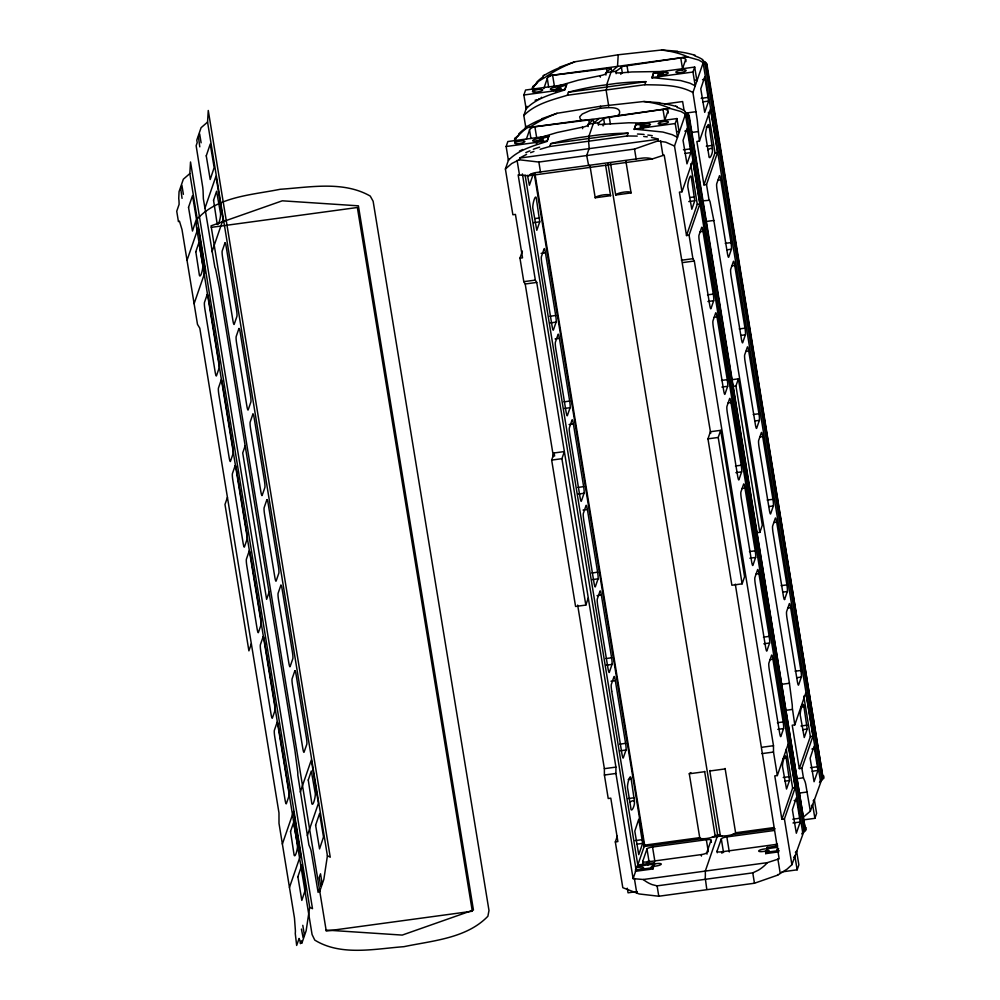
<?xml version="1.0" encoding="UTF-8"?>
<svg xmlns="http://www.w3.org/2000/svg" width="1000" height="1000" viewBox="0 0 1000 1000"><rect width="100%" height="100%" fill="white"/><g stroke="black" fill="none" stroke-linecap="round" stroke-linejoin="round"><path stroke-width="1.5" d="M794.788 724.875L805.837 692.775L812.925 736.188L801.875 768.288L799.312 768.637L792.225 725.212L794.788 724.875L792.325 707.913A12.888 1.5 82.3 0 0 792.225 704.812L789.438 683.263L713.825 220.438L710.05 201.75A12.888 1.5 82.3 0 0 709.4 200.263L701.838 200.95M189.825 173.588L190.525 161.975L312.5 908.675L309.688 907.275L189.825 173.588L183.337 179.213L179.05 191.675L178.738 198.588A8.363 0.975 82.3 0 1 179 200.888L179.112 204.338L176.737 211.25L178.438 221.637L178.888 221.05A26.55 3.088 82.3 0 1 179.525 221.4L182.013 229.625L197.488 324.363L199.8 328.2L278.975 812.875L279 823.375L294.475 918.1L295.413 930.85A26.55 3.088 82.3 0 1 295.262 933.45L296.663 945.438L299.1 938.438L299.775 940.188A8.363 0.975 82.3 0 1 300.188 942.075L300.462 943.637L301.425 940.837L301.825 943.3L306.125 930.85L309.688 907.275M207.562 122.088L208.263 110.475L330.238 857.175L327.413 855.775L207.562 122.088L201.075 127.713L196.788 140.175L197.188 142.637L196.137 145.688L202.738 187.25A14.212 1.65 82.3 0 1 203.088 191.025L203.363 198.8L214.887 267.45A12.888 1.5 82.3 0 1 215.538 268.925L219.325 287.625L294.925 750.45L297.725 772A12.888 1.5 82.3 0 1 297.812 775.088L308.913 844.975L310.538 848.812A14.212 1.65 82.3 0 1 311.25 851.575L318.113 892.387L319.163 889.338L319.562 891.8L323.85 879.338L327.413 855.775M801.737 833.938L805.2 828.8L688.775 116.088L681.05 111.55L669.762 108.375L612.9 116.35A31.075 2.338 -8.2 0 1 599.163 118.438A31.075 2.338 -8.2 0 1 585.95 120.013L581.9 120.312A10.888 5.487 -11.7 0 1 580.462 119.462L579.625 116.838L582.312 114L590.112 110.538L600.363 108.287L600.487 106.275L643.85 101.5L659.675 102.713M677.412 51.212L661.587 50L618.212 54.775L617.525 66.388L611.062 71.988L606.75 84.525L607.137 86.938L606.087 89.987L608.725 106.1M708.637 101.025L704.737 76.9L700.775 88.85L704.712 112.35L708.637 101.025L702.85 101.9M712.525 149.162L709.225 126.812C708.662 118.987 704.362 133.463 705.8 136.738L708.838 155.312C709 164.55 717.513 142.613 708.012 149.863M634.487 801.525L631.188 779.163C630.575 771.237 626.35 785.8 627.762 789.087L630.8 807.675C630.962 816.9 639.475 794.975 629.975 802.225M817.975 770.4L814.075 746.275L810.113 758.225L814.062 781.725L817.975 770.4L812.188 771.275M539.75 221.825L536.475 199.375C535.875 191.45 531.663 205.925 533.05 209.3L536.8 230.3L539.75 221.825L533.775 222.638M690.875 152.613L687.038 128.4L683.037 140.35L686.975 163.85L690.875 152.613L685.113 153.4M694.762 200.763L691.488 178.312C690.975 170.487 686.65 184.925 688.062 188.238L691.812 209.237L694.762 200.763L688.787 201.575M642.65 843.4L638.763 819.188L634.8 831.137L638.75 854.638L642.65 843.4L636.875 844.188M789.475 780.55L786.2 758.1C785.675 750.375 781.363 764.688 782.775 768.025L786.525 789.038L789.475 780.55L784.987 781.162M807.212 729.05L803.925 706.6C803.4 698.825 799.075 713.175 800.512 716.525L804.25 737.537L807.212 729.05L802.725 729.663M800.225 821.988L796.312 797.8L792.375 809.725L796.325 833.225L800.225 821.988L793.012 822.975M187.025 260.287L198.238 227.725L205.325 271.137L194.112 303.7M204.913 208.312L215.963 176.213L223.062 219.638L212.013 251.725M227.438 497.35L224.988 504.462L248.9 650.85L251.35 643.725M245.162 445.85L242.712 452.962L266.625 599.35L269.075 592.225M506.138 146.512L507.837 141.537L548.837 135.975L547.2 141.387C533.587 145.762 518.65 149.738 508.387 160.312L506.138 146.512L547.125 140.938L548.837 135.975M523.862 95L525.575 90.037L566.575 84.475L564.938 89.887C551.325 94.262 536.375 98.238 526.125 108.812L523.862 95L564.862 89.438L566.575 84.475M515.375 137.625C510.712 144.9 526.05 125.45 529.812 127.4L581.9 120.312M532.6 87.325L532.275 88.25L538.65 81.237L547.537 75.888L687.5 56.875L698.775 60.05L706.5 64.575L822.925 777.3L819.475 782.438M553.413 456.65L525.2 283.988L523.8 281.663L519.963 258.175L522.525 257.825L515.438 214.412L512.875 214.762L505.4 169L508.862 158.938M514.812 141.675L516.3 137.35L515.475 138.225M525.788 127.475L523.825 115.487L526.975 106.325M532.575 90.087L534.025 85.85A7.85 2.2 -54.8 0 1 534.538 85M282.375 844.038L293.587 811.462L300.688 854.875L289.462 887.45M300.275 792.062L311.325 759.963L318.412 803.375L307.362 835.475M519.237 159.775L519.837 158.05L658.312 139.238L657.712 140.963L634.525 149.062L538.862 162.05L519.237 159.775L511.75 163.512L505.4 169M526.337 139.288L529.55 129.975L530.95 138.562M543.812 88.562L547.275 78.475L548.675 87.062M533.3 174.025L529.4 185.25L527.487 175.362M549.725 146.488L550.688 143.7A322.688 312.262 19 0 1 579.087 137.613L599.012 134.875A322.688 312.262 19 0 1 628.125 133.15L627.163 135.975L549.725 146.488L540.1 149.3M567.375 95.25L568.425 92.2A322.675 312.25 19 0 1 596.825 86.112L616.737 83.375A322.675 312.25 19 0 1 645.863 81.65L644.812 84.725L567.375 95.25C552.175 99.862 535.363 103.85 523.825 115.487M519.963 258.175L522.413 251.075M588.162 126.587L588.263 124.138L593.362 119.7M605.9 75.088L605.988 72.638L611.087 68.138L547.537 75.888M598.413 125.2L598.513 122.737L604.75 117.95L669.762 108.375M616.15 73.7L616.237 71.237L622.487 66.45L687.5 56.875M556.112 322.137L553.387 330.037A5.525 0.637 82.3 0 1 552.062 326.037L541.812 263.312A5.525 0.637 82.3 0 1 541.4 256.675L544.125 248.762A5.525 0.637 82.3 0 1 545.45 252.763L555.7 315.487A5.525 0.637 82.3 0 1 556.112 322.125L550.35 322.912M676.95 118.562L675.238 123.537L677.5 137.338L672.237 134.688L662.887 132.05L634.25 129.1L635.95 124.138L676.95 118.562L679.2 132.375L677.638 131.425M694.688 67.062L692.975 72.025L695.225 85.838L689.975 83.188L680.612 80.55L651.975 77.6L653.688 72.638L694.688 67.062L696.938 80.875L695.362 79.925M634.325 129.55L635.95 124.138M652.05 78.05L653.688 72.638M664.7 120.487L667.9 111.188A5.238 1.475 6.6 0 0 665.575 109.5M682.163 69.763L685.638 59.688A5.238 1.475 6.6 0 0 683.312 58M551.663 460.087L554.113 452.962L564.362 451.575L561.912 458.688L585.825 605.075L575.575 606.462L551.663 460.087L561.912 458.688M570.087 407.7L567.362 415.613A5.525 0.637 82.3 0 1 566.038 411.613L555.788 348.888A5.525 0.637 82.3 0 1 555.375 342.25L558.1 334.338A5.525 0.637 82.3 0 1 559.425 338.338L569.675 401.062A5.525 0.637 82.3 0 1 570.087 407.7L564.325 408.488M681.975 191.788L692.738 160.538L699.837 203.95L689.075 235.2L686.513 235.55L679.425 192.138L681.975 191.788L674.5 146.025L685.4 114.375L686.975 114.987L804.062 831.087M699.425 141.125L710.475 109.038L717.562 152.45L706.513 184.537L703.95 184.887L696.862 141.475L699.425 141.125L697.6 123.85A14.212 1.65 82.3 0 0 697.25 120.062L692.938 92.513L703.138 62.875L704.55 63.412M688.775 116.088L689.087 115.15L805.2 828.8M706.5 64.575L706.825 63.65L822.925 777.3M584.062 493.275L581.337 501.188A5.525 0.637 82.3 0 1 580.025 497.188L569.775 434.45A5.525 0.637 82.3 0 1 569.362 427.825L572.075 419.9A5.525 0.637 82.3 0 1 573.4 423.913L583.65 486.637A5.525 0.637 82.3 0 1 584.062 493.275L578.3 494.062M686.513 235.55L697.275 204.3L690.675 163.875M703.95 184.887L715 152.8L708.4 112.375M585.825 605.075L588.275 597.95M598.05 578.85L595.325 586.763A5.525 0.637 82.3 0 1 594 582.762L583.75 520.025A5.525 0.637 82.3 0 1 583.337 513.4L586.062 505.475A5.525 0.637 82.3 0 1 587.388 509.487L597.625 572.212A5.525 0.637 82.3 0 1 598.038 578.837L592.275 579.637M713.688 300.725L710.962 308.637A5.525 0.637 82.3 0 1 709.638 304.625L699.388 241.9A5.525 0.637 82.3 0 1 698.975 235.263L701.7 227.35A5.525 0.637 82.3 0 1 703.025 231.35L713.275 294.088A5.525 0.637 82.3 0 1 713.688 300.712L707.925 301.512M731.425 249.225L728.7 257.137A5.525 0.637 82.3 0 1 727.375 253.125L717.125 190.4A5.525 0.637 82.3 0 1 716.712 183.762L719.438 175.85A5.525 0.637 82.3 0 1 720.763 179.85L731 242.587A5.525 0.637 82.3 0 1 731.413 249.213L727.1 249.812M612.025 664.425L609.3 672.337A5.525 0.637 82.3 0 1 607.975 668.325L597.725 605.6A5.525 0.637 82.3 0 1 597.312 598.962L600.037 591.05A5.525 0.637 82.3 0 1 601.362 595.05L611.613 657.788A5.525 0.637 82.3 0 1 612.025 664.412L606.263 665.2M707.962 438.85L710.413 431.725L720.662 430.337L744.575 576.725L742.125 583.837L731.875 585.237L707.962 438.85L718.213 437.45L720.662 430.337M727.663 386.3L724.938 394.212A5.525 0.637 82.3 0 1 723.612 390.2L713.375 327.475A5.525 0.637 82.3 0 1 712.962 320.838L715.675 312.925A5.525 0.637 82.3 0 1 717 316.925L727.25 379.663A5.525 0.637 82.3 0 1 727.663 386.287L721.9 387.075M745.4 334.8L742.675 342.7A5.525 0.637 82.3 0 1 741.35 338.7L731.1 275.975A5.525 0.637 82.3 0 1 730.688 269.337L733.413 261.425A5.525 0.637 82.3 0 1 734.737 265.425L744.987 328.15A5.525 0.637 82.3 0 1 745.4 334.787L741.075 335.387M756.925 532.737L759.85 532.337L735.938 385.95L738.4 378.837L731.075 379.825M611.712 691.175A5.525 0.637 82.3 0 1 611.287 684.538L614.012 676.625A5.525 0.637 82.3 0 1 615.337 680.625L625.588 743.35A5.525 0.637 82.3 0 1 626 749.987L623.275 757.913A5.525 0.637 82.3 0 1 621.95 753.9L611.712 691.175M741.637 471.875L738.925 479.775A5.525 0.637 82.3 0 1 737.6 475.775L727.35 413.05A5.525 0.637 82.3 0 1 726.938 406.413L729.663 398.5A5.525 0.637 82.3 0 1 730.975 402.5L741.225 465.225A5.525 0.637 82.3 0 1 741.637 471.863L735.875 472.65M759.375 420.363L756.65 428.275A5.525 0.637 82.3 0 1 755.325 424.275L745.088 361.55A5.525 0.637 82.3 0 1 744.663 354.913L747.387 347A5.525 0.637 82.3 0 1 748.713 351L758.962 413.725A5.525 0.637 82.3 0 1 759.375 420.363L755.05 420.95M803.975 831.237L791.9 864.712L787.087 869.125L777.65 875.15L754.463 883.238L658.787 896.237L639.163 893.962L622.8 887.688L615.325 841.925L617.275 836.237M735.312 584.163L779.15 858.8L767.3 862.663L643.337 879.5L633.1 878.637L636.1 869.95L522.4 173.925M635.388 871.325L652.95 868.938L653.438 867.537A5.213 1.163 -9.3 0 1 654.175 865.387L654.463 862.725L637.8 864.987L644.638 845.138L534.975 173.75M643.025 863.275L642.712 861.363L646.988 848.95A5.213 1.163 -9.3 0 1 652.537 847.013L706.35 839.712A5.213 1.163 -9.3 0 1 711.05 840.25L711.388 842.35M759.85 532.337L762.312 525.212L738.4 378.837M755.625 557.438L752.9 565.35A5.525 0.637 82.3 0 1 751.575 561.35L741.325 498.612A5.525 0.637 82.3 0 1 740.913 491.987L743.637 484.062A5.525 0.637 82.3 0 1 744.963 488.075L755.212 550.8A5.525 0.637 82.3 0 1 755.625 557.438L749.862 558.225M773.35 505.938L770.625 513.85A5.525 0.637 82.3 0 1 769.312 509.85L759.062 447.113A5.525 0.637 82.3 0 1 758.65 440.487L761.375 432.562A5.525 0.637 82.3 0 1 762.688 436.575L772.938 499.3A5.525 0.637 82.3 0 1 773.35 505.938L769.025 506.525M652.95 868.938L653.238 866.287A5.213 1.163 -9.3 0 0 661.287 864.163A5.213 1.163 -9.3 0 0 653.975 864.137L654.175 865.387M653.975 864.137L654.463 862.725M769.6 643.012L766.875 650.925A5.525 0.637 82.3 0 1 765.55 646.925L755.3 584.188A5.525 0.637 82.3 0 1 754.887 577.562L757.613 569.637A5.525 0.637 82.3 0 1 758.938 573.65L769.188 636.375A5.525 0.637 82.3 0 1 769.6 643.012L763.838 643.8M784.613 599.425L787.337 591.512A5.525 0.637 82.3 0 0 786.912 584.875L776.675 522.137A5.525 0.637 82.3 0 0 775.35 518.15L772.625 526.05A5.525 0.637 82.3 0 0 773.037 532.688L783.288 595.425A5.525 0.637 82.3 0 0 784.613 599.412M707.013 854.15L706.775 852.663L711.05 840.25M717.262 852.763L717.025 851.275L721.3 838.863A5.213 1.163 -9.3 0 1 726.85 836.925L773.925 830.525M706.775 889.3L705.225 877.763A26.5 3.088 82.3 0 0 705.362 875.163L705.312 871.087L717.663 835.212L608 163.825M783.575 728.587L780.85 736.5A5.525 0.637 82.3 0 1 779.538 732.487L769.287 669.762A5.525 0.637 82.3 0 1 768.875 663.125L771.587 655.212A5.525 0.637 82.3 0 1 772.913 659.212L783.162 721.95A5.525 0.637 82.3 0 1 783.575 728.575L777.812 729.375M801.312 677.087L798.587 685A5.525 0.637 82.3 0 1 797.262 680.987L787.013 618.263A5.525 0.637 82.3 0 1 786.6 611.625L789.325 603.713A5.525 0.637 82.3 0 1 790.65 607.712L800.9 670.45A5.525 0.637 82.3 0 1 801.312 677.075L796.988 677.675M784.425 818.95L781.862 819.3L774.775 775.888L777.337 775.537L788.1 744.275L795.188 787.7L784.425 818.95L791.9 864.712M778.875 851.838L765.7 853.625L765.975 850.962A5.213 1.163 -9.3 0 1 758.662 850.938A5.213 1.163 -9.3 0 1 766.712 848.812L767.2 847.412L777.8 845.975M765.7 853.625L766.175 852.212A5.213 1.163 -9.3 0 0 766.912 850.062L767.2 847.412M781.862 819.3L792.625 788.037L786.275 749.125M799.312 768.637L810.362 736.538L803.763 696.125M777.65 875.15L777.875 874.5M803.737 816.838L810.337 811.188L821.6 779.925M781.963 871.888L797.15 869.825L798.863 864.862L796.6 851.062L795.4 852.387M804.25 819.775L814.887 818.325L816.6 813.363L814.338 799.562L813.138 800.888M532.625 87.25L533.112 86.125M821.8 779.587L704.9 63.575M588.638 165.475L586.688 155.55L589.075 148.637L588.962 145.188A8.363 0.975 82.3 0 0 588.688 142.9L589.012 136.025L593.325 123.488L599.138 118.45M533.237 86.688L534.025 85.85M767.3 862.663L766.287 863.812A33.35 25.562 -83.4 0 1 765.05 865.088L763.913 866.125A47.387 36.325 -83.4 0 1 758.263 870.225L752.763 872.862L657.1 885.863L652.237 884.638A47.387 28.525 70.8 0 1 646.85 882.038L645.713 881.3A33.35 20.075 70.8 0 1 644.412 880.375L643.337 879.5M811.425 805.85L812.625 804.525L814.887 818.325M793.7 857.35L794.9 856.025L797.15 869.825M633.1 878.637L615.925 773.462L615.913 767.1L536.737 282.425L535.337 280.1L518.15 174.913L528.375 175.775L529.212 175.138A33.35 20.075 70.8 0 1 530.25 174.475L531.188 173.988M520.075 157.812L526.587 154.375M542.938 75.862L544.425 74.875M525.212 127.362L526.688 126.375M553.3 90.55A5.35 1.113 -21.3 0 1 554.375 90.037L554.575 89.925M559.475 67.225L574.712 61.8L618.212 54.775M541.75 118.737L556.975 113.3L600.487 106.275M530.588 152.688L533.938 151.412M528.375 175.775L652.337 158.938L664.2 155.075L710.688 433.375M531.188 173.975A47.387 28.525 70.8 0 1 535.913 172.562L641.95 158.15A47.387 36.325 -83.4 0 1 648.25 158.075L649.587 158.262A33.35 25.562 -83.4 0 1 651.087 158.575L652.337 158.938M556.725 86.388L578.337 80.15L600.125 75.688A5.213 1.062 -11.3 0 0 605.65 73.6M538 138.225L557.15 132.513L582.4 127.188A5.213 1.062 -11.3 0 0 587.913 125.1M557.812 87.662L566.65 84.925M542.212 138.45L548.913 136.425M540.363 140.238L540.575 140.188A5.288 1.113 -20.4 0 1 541.7 140.013L543.088 140.275L541.65 141.55L543.075 140.338L541.888 139.987M644.137 126.25A5.288 1.225 1.8 0 0 642.35 126.412L640.425 127.175L641.688 128.1A5.288 1.175 2.2 0 0 643.35 128.425L643.538 128.475M642.3 126.337L640.425 127.175L641.688 128.1M616.237 71.237L605.988 72.638M598.513 122.737L588.263 124.138M593.688 121.825L593.325 119.625L591.337 119.65L529.812 127.4M651.975 77.6L692.975 72.025M568.425 92.2L645.863 81.675M702.537 79.65L705.425 79.25M701.175 98.325L708.375 97.35M664.375 104.038L682.625 101.55L684.062 110.325M685.975 113.062L696.062 111.688M634.25 129.1L675.238 123.537M550.688 143.7L628.125 133.175M706.225 127.212L709.225 126.812M684.8 131.15L687.688 130.75M692.113 132.4L697.875 131.613M706.275 146.2L712.25 145.387M683.438 149.825L690.638 148.85M715 152.8L717.562 152.45M211.312 227.35L357.362 207.5L472.312 911.225L326.262 931.075L211.062 225.837L282.275 200.812L358.4 205.825L473.438 910.05L402.225 935.088L326.1 930.075M717.875 180.25L720.763 179.85M589.987 165.85L595.212 197.787L610.575 195.7L605.588 165.1M610.487 163.075L615.7 195L631.075 192.913L625.862 160.975M535.025 218.562L539.513 217.95M690.037 197.5L694.525 196.9M697.275 204.3L699.837 203.95M705.188 221.612L713.825 220.438M541.125 253.35L545.45 252.763M700.138 231.75L703.025 231.35M725.238 243.363L731 242.587M523.8 281.663L535.337 280.1M681.375 260.25L692.913 258.688L694.312 261.012L773.487 745.7L773.5 752.05L777.337 775.537M525.2 283.988L536.737 282.425M682.788 262.575L694.312 261.012M731.85 265.812L734.737 265.425M549.925 316.275L555.7 315.487M707.5 294.862L713.275 294.088M555.1 338.925L559.425 338.338M714.125 317.312L717 316.925M739.212 328.938L744.987 328.15M745.837 351.388L748.713 351M563.913 401.85L569.675 401.062M721.488 380.438L727.25 379.663M733.012 386.35L735.938 385.95M569.075 424.5L573.4 423.913M728.1 402.887L730.975 402.5M753.2 414.513L758.962 413.725M759.812 436.962L762.688 436.575M577.888 487.425L583.65 486.637M735.462 466.012L741.225 465.225M583.062 510.062L587.388 509.475M742.075 488.462L744.963 488.075M767.175 500.087L772.938 499.3M773.787 522.537L776.675 522.137M591.862 573L597.625 572.212M749.438 551.587L755.212 550.8M597.038 595.638L601.362 595.05M756.05 574.038L758.938 573.638M781.15 585.65L786.912 584.875M783.012 592.1L787.337 591.512M787.763 608.1L790.65 607.712M605.837 658.562L611.613 657.788M763.425 637.163L769.188 636.375M611.013 681.213L615.337 680.625M770.037 659.613L772.913 659.212M795.138 671.225L800.9 670.45M780.788 684.438L789.438 683.263M800.938 707.013L803.925 706.6M785.062 710.425L792.262 709.438M619.825 744.137L625.588 743.35M777.4 722.725L783.162 721.95M800.987 726L806.963 725.188M620.237 750.775L626 750M810.362 736.538L812.925 736.188M615.325 841.925L617.888 841.575L610.788 798.162L608.225 798.512L604.4 775.025L604.375 768.675L615.913 767.1M761.963 747.262L773.487 745.7M604.4 775.025L615.925 773.462M761.975 753.612L773.5 752.05M811.888 749.025L814.762 748.637M628.188 779.575L631.188 779.163M783.213 758.512L786.2 758.1M773.863 827.575L735.6 832.775A7.812 1.75 -9.3 0 1 727.275 835.675A7.812 1.75 -9.3 0 1 720.225 834.862L715.1 835.562A7.812 1.75 -9.3 0 1 706.775 838.462A7.812 1.75 -9.3 0 1 699.725 837.65L689.3 773.787L704.675 771.7A7.812 1.75 -9.3 0 0 704.663 771.375M720.225 834.862L709.8 771L725.175 768.913L735.6 832.775M810.512 767.712L817.725 766.725M628.237 798.562L634.212 797.75M783.25 777.5L789.237 776.688M796.225 778.775L803.425 777.788L805.05 781.637A14.212 1.65 82.3 0 1 805.763 784.388L810.337 811.188M792.625 788.037L795.188 787.7M799.987 792.987L807.2 792.013M794.15 800.525L797.025 800.138M635.2 840.612L642.412 839.638M792.775 819.212L799.987 818.225M644.638 845.138L699.725 837.65M701.8 838.688L644.163 846.513L534.487 175.125M712.075 837.288L722.3 835.9M732.575 834.5L775.05 828.737M642.712 861.363A5.213 1.163 -9.3 0 0 647.412 861.912L701.225 854.6A5.213 1.163 -9.3 0 0 706.775 852.663M717.025 851.275A5.213 1.163 -9.3 0 0 721.725 851.812L775.525 844.5A5.213 1.163 -9.3 0 0 777.438 844.163M635.638 866.562L654.663 863.975M767.4 848.662L777.65 847.275M636.1 869.95L652.75 867.688M765.487 852.375L779.112 850.525M637.15 891.562L628.05 892.812L627.288 888.2M600.363 108.287C605.725 107.825 622.537 105.475 619.237 114.2A10.888 5.487 -11.6 0 1 617.675 115.45M598.162 123.713A5.213 1.113 -7.1 0 0 602.913 124.338L628.75 122.788L648.9 123.162M657.712 140.963L665.725 142.175L674.5 146.025M644.1 126.15L644.338 126.137A5.387 1.462 2.1 0 1 647.875 126.35L648.55 126.463M627.163 135.975L637.238 136.1M644.812 84.725C660.95 85.075 678.375 84.513 692.938 92.513M653.763 73.088L663.088 73.362M636.025 124.588L643.088 124.75M663.462 71.475L631.888 71.95L620.625 72.9L620.875 74.375M643.713 136.488L647.25 136.838M665.375 74.8L665.6 74.837A5.387 1.462 2.1 0 0 661.812 74.638A5.288 1.388 2 0 0 659.975 74.825L658.288 75.487L660.025 74.837A5.288 1.338 1.8 0 1 661.838 74.65M651.462 137.413L657.913 138.925M648.238 860.8L649.663 861.087M693.45 54.625L695.062 55.188M675.713 106.125L677.337 106.688M590.363 167.362L589.612 165.875A26.375 3.075 82.3 0 0 589.212 165.45M301.425 929.087L303.075 937.575L304.237 934.2L302.787 925.312M703.138 62.875L820.537 781.562M706.513 184.537L709.038 199.963M801.875 768.288L803.425 777.788M685.638 59.688L685.95 61.588M680.812 58.35L682.613 69.375M685.4 114.375L802.8 833.062M689.075 235.2L692.913 258.688M667.9 111.188L668.213 113.088M718.213 437.45L742.125 583.837M663.075 109.85L664.875 120.875M775.525 844.5L775.7 845.55M660.575 140.875L662.913 155.25M777.875 858.975L780.225 873.337M766.712 848.812L766.912 850.062M765.975 850.962L766.175 852.212M627 65.65L628.15 72.675M621.325 66.825L622.362 73.125M634.525 149.062L636.225 159.438M752.763 872.862L754.463 883.238M611.075 68.225L611.425 70.325M606.512 68.438L607.163 72.45M609.275 117.163L610.413 124.175M726.85 836.925L729.3 851.963M600.125 75.688L600.375 77.162M603.6 118.338L604.625 124.637M721.3 838.863L723.525 852.513M602.9 124.4L603.138 125.875M721.725 851.812L721.963 853.3M704.675 771.7L715.1 835.562M588.775 119.938L589.425 123.95M706.35 839.712L708.312 851.737M582.4 127.188L582.638 128.663M701.225 854.6L701.462 856.075M552.7 75.75L554.5 86.775M533.1 86.875L533.587 89.85M534.963 127.25L536.763 138.275M652.537 847.013L654.837 861.05M538.862 162.05L540.55 172.438M657.1 885.863L658.787 896.237M653.238 866.287L653.438 867.537M646.988 848.95L649.175 862.3M647.412 861.912L647.588 862.962M647.763 864L647.925 865.05M525.112 175.125L637.8 864.987M514.862 138.825L515.363 141.9M517.087 160.375L519.438 174.737M634.388 878.462L636.737 892.837M554.113 452.962L554.625 456.037M577.663 605.087L604.375 768.675M201.112 142.812L199.662 133.925L198.5 137.312L199.788 146.862M183.375 194.312L181.925 185.438L180.763 188.812L182.05 198.363M661.95 74.763A5.387 1.312 1.8 0 1 663.825 74.763M556.613 91.337A5.387 0.938 -20.4 0 1 555.388 91.775M554.35 90.025A5.412 1.2 -21 0 1 558.138 88.737A5.288 1.15 -20.8 0 1 559.675 88.45L560.8 88.9L559.625 88.475A5.288 1.113 -20.4 0 0 558.088 88.75M553.5 90.55A5.35 1 -21.6 0 1 554.5 90.087M556.213 89.412A5.387 1.075 -20.3 0 1 557.9 88.912M541.638 97.287A5.375 0.975 -26.1 0 1 541.087 97.625M539.288 98.612A5.375 0.975 -26.1 0 1 538.7 98.9M537.013 99.625A5.375 0.975 -26.1 0 1 535.087 100.25M661.538 50.05A86.8 43.788 -11.7 0 1 687.613 56.812M821.95 780.062A32.487 21.562 -1.9 0 1 821.425 780.6M824.025 777.663A16.863 9.162 -13.1 0 1 823.388 778.9M823.863 776.087A7.85 1.787 -39.7 0 1 823.875 776.475M705.763 62.4A2.925 0.625 51.3 0 1 706.2 63.087M704.938 61.863A7.85 3.413 35.7 0 1 705.525 62.55M702.438 60.175A16.863 12.575 13 0 1 704.538 61.875M694.75 55.9A33.275 29.525 -12 0 1 702.788 59.688M677.337 51.625A91.675 84.312 -23 0 1 693.375 54.812M535.138 85.087A16.863 11.312 -40.6 0 1 536.812 82.9M536.425 82.513A33.275 28.988 -28.2 0 1 543.475 76.638M544.587 75.125A91.675 84.213 -24.2 0 1 559.65 67.675M547.438 75.85A86.8 43.788 -11.7 0 1 574.75 61.85M547.175 78.525A5.238 1.15 -25.4 0 1 550.1 76.062M620.65 72.838A5.213 1.113 -7.1 0 1 615.9 72.213M637.475 134.025A122.587 100.763 -7.2 0 1 644.087 134.45M647.825 135.05A59.35 38.4 -2.1 0 1 652.25 135.675M643.8 101.55A86.8 43.788 -11.7 0 1 669.875 108.312M804.212 831.562A32.487 21.562 -1.9 0 1 803.688 832.1M806.287 829.163A16.863 9.162 -13.1 0 1 805.15 831.162M806.125 827.588A7.85 1.787 -39.7 0 1 806.137 827.975M688.025 113.9A2.925 0.625 51.3 0 1 688.462 114.588M687.212 113.362A7.85 3.413 35.7 0 1 687.8 114.05M684.7 111.675A16.863 12.575 13 0 1 686.8 113.375M677.025 107.4A33.275 29.525 -12 0 1 685.05 111.188M659.6 103.125A91.675 84.312 -23 0 1 675.638 106.312M516.388 137.25A7.85 2.2 -54.8 0 1 516.812 136.5M517.4 136.588A16.863 11.312 -40.6 0 1 519.087 134.4M518.688 134.012A33.275 28.988 -28.2 0 1 525.737 128.138M526.85 126.625A91.675 84.213 -24.2 0 1 541.912 119.175M529.7 127.362A86.8 43.788 -11.7 0 1 557.025 113.35M533.312 149.275A122.587 97.888 -26.7 0 1 539.625 147.15M525.8 152.613A59.35 36.325 -24.1 0 1 530.025 150.838M529.438 130.025A5.238 1.15 -25.4 0 1 532.362 127.562M643.225 128.475A5.288 1.225 1.8 0 1 641.587 128.125M642.087 126.275A5.288 1.487 2.5 0 1 643.962 126.037M648.275 126.325A5.288 1.487 2.5 0 1 648.7 126.425M646.45 126.062A5.412 1.6 1.6 0 1 648.037 126.25M540.75 140.05A5.3 1.225 -21.4 0 1 541.9 139.887M536.45 141.45A5.412 1.375 -20.7 0 1 540.3 140.162A5.412 1.238 -21 0 0 536.587 141.512M522.775 149.462A5.375 0.975 -26.1 0 1 519.475 151.05M725.05 768.438A7.812 1.75 -9.3 0 1 725.175 768.913M709.8 771A7.812 1.75 -9.3 0 1 710.275 770.45M689.3 773.787A7.812 1.75 -9.3 0 1 690.9 772.6M595.212 197.787A7.812 1.75 -9.3 0 1 603.538 194.875A7.812 1.75 -9.3 0 1 610.575 195.7M615.7 195A7.812 1.75 -9.3 0 1 624.038 192.1A7.812 1.75 -9.3 0 1 631.075 192.913M778.363 850.462A5.213 1.163 -9.3 0 1 778.6 848.675M635.538 868.025A5.213 1.163 -9.3 0 1 642.362 867.175A5.213 1.163 -9.3 0 1 642.15 868.787A5.213 1.163 -9.3 0 1 635.275 869.963M188.525 207.338L192.475 231.038L196.425 219.075L192.525 195.588L188.525 207.338M195.812 251.75L199.163 273.65C199.788 281.613 203.988 266.975 202.575 263.738L198.875 242.725L195.812 251.75M206.262 155.838L210.2 179.525L214.163 167.575L210.225 144.075L206.262 155.838M213.55 200.25L216.887 222.15C217.512 230.113 221.725 215.475 220.312 212.225L216.6 191.225L213.55 200.25M290.525 831.55L293.863 853.45C294.5 861.413 298.7 846.762 297.288 843.525L293.575 822.525L290.525 831.55M297.875 876.725L301.812 900.413L305.775 888.462L301.875 864.963L297.875 876.725M308.263 780.037L311.6 801.95C312.225 809.912 316.438 795.263 315.012 792.025L311.312 771.025L308.263 780.037M315.613 825.225L319.55 848.913L323.512 836.963L319.6 813.462L315.613 825.225M658.15 75.725L659.1 76.5L658.15 75.725M197.025 219.262L196.225 225.3L312.075 934.538L314.775 940.1C341.075 956.375 374.775 948.812 403.925 946.675C432.537 940.662 466.562 938.438 487.887 916.25L488.988 910.5L373.137 201.262L370.238 196.062C343.263 180.637 309.75 187.325 280.2 189.275C251.925 195.012 217.438 196.412 197.025 219.262M207.188 294.538L204.462 302.45A5.525 0.637 82.3 0 0 204.887 309.088L215.125 371.812A5.525 0.637 82.3 0 0 216.45 375.812L219.175 367.912A5.525 0.637 82.3 0 0 218.762 361.275L208.512 298.538A5.525 0.637 82.3 0 0 207.188 294.55M224.925 243.038L222.2 250.95A5.525 0.637 82.3 0 0 222.613 257.587L232.862 320.312A5.525 0.637 82.3 0 0 234.188 324.312L236.912 316.413A5.525 0.637 82.3 0 0 236.5 309.775L226.25 247.037A5.525 0.637 82.3 0 0 224.925 243.038M221.175 380.112L218.45 388.025A5.525 0.637 82.3 0 0 218.863 394.663L229.112 457.388A5.525 0.637 82.3 0 0 230.425 461.388L233.15 453.488A5.525 0.637 82.3 0 0 232.738 446.85L222.488 384.113A5.525 0.637 82.3 0 0 221.175 380.112M238.9 328.612L236.175 336.525A5.525 0.637 82.3 0 0 236.6 343.162L246.838 405.887A5.525 0.637 82.3 0 0 248.162 409.888L250.888 401.975A5.525 0.637 82.3 0 0 250.475 395.337L240.225 332.612A5.525 0.637 82.3 0 0 238.9 328.612M235.15 465.688L232.425 473.587A5.525 0.637 82.3 0 0 232.838 480.225L243.088 542.962A5.525 0.637 82.3 0 0 244.412 546.962L247.138 539.05A5.525 0.637 82.3 0 0 246.713 532.413L236.475 469.688A5.525 0.637 82.3 0 0 235.15 465.688M252.875 414.175L250.162 422.088A5.525 0.637 82.3 0 0 250.575 428.725L260.825 491.463A5.525 0.637 82.3 0 0 262.137 495.462L264.862 487.55A5.525 0.637 82.3 0 0 264.45 480.913L254.2 418.188A5.525 0.637 82.3 0 0 252.887 414.188M249.125 551.25L246.4 559.163A5.525 0.637 82.3 0 0 246.812 565.8L257.062 628.538A5.525 0.637 82.3 0 0 258.387 632.525L261.112 624.625A5.525 0.637 82.3 0 0 260.7 617.987L250.45 555.262A5.525 0.637 82.3 0 0 249.125 551.263M266.863 499.75L264.137 507.663A5.525 0.637 82.3 0 0 264.55 514.3L274.8 577.038A5.525 0.637 82.3 0 0 276.125 581.025L278.85 573.125A5.525 0.637 82.3 0 0 278.425 566.487L268.188 503.75A5.525 0.637 82.3 0 0 266.863 499.762M263.1 636.825L260.375 644.737A5.525 0.637 82.3 0 0 260.8 651.375L271.038 714.112A5.525 0.637 82.3 0 0 272.362 718.1L275.087 710.2A5.525 0.637 82.3 0 0 274.675 703.562L264.425 640.825A5.525 0.637 82.3 0 0 263.1 636.838M280.837 585.325L278.113 593.237A5.525 0.637 82.3 0 0 278.525 599.875L288.775 662.6A5.525 0.637 82.3 0 0 290.1 666.6L292.825 658.7A5.525 0.637 82.3 0 0 292.413 652.062L282.162 589.325A5.525 0.637 82.3 0 0 280.837 585.337M277.087 722.4L274.363 730.312A5.525 0.637 82.3 0 0 274.775 736.95L285.025 799.675A5.525 0.637 82.3 0 0 286.35 803.675L289.075 795.775A5.525 0.637 82.3 0 0 288.65 789.137L278.412 726.4A5.525 0.637 82.3 0 0 277.087 722.412M294.812 670.9L292.087 678.812A5.525 0.637 82.3 0 0 292.512 685.45L302.75 748.175A5.525 0.637 82.3 0 0 304.075 752.175L306.8 744.275A5.525 0.637 82.3 0 0 306.388 737.638L296.137 674.9A5.525 0.637 82.3 0 0 294.812 670.9M321.975 882.688L320.812 886.075L319.15 877.588L320.525 873.812L321.975 882.688M560.8 88.9L559.375 90.05L560.775 88.963M678.475 72.713A5.213 1.163 -9.3 0 0 686.162 70.487A5.213 1.163 -9.3 0 0 678.413 70.675A5.213 1.163 -9.3 0 0 678.475 72.713M660.537 75.15A5.213 1.163 -9.3 0 0 668.225 72.925A5.213 1.163 -9.3 0 0 660.487 73.112A5.213 1.163 -9.3 0 0 660.537 75.15M552.925 89.763A5.213 1.163 -9.3 0 0 560.612 87.537A5.213 1.163 -9.3 0 0 552.863 87.737A5.213 1.163 -9.3 0 0 552.925 89.763M534.987 92.2A5.213 1.163 -9.3 0 0 542.675 89.975A5.213 1.163 -9.3 0 0 534.938 90.175A5.213 1.163 -9.3 0 0 534.987 92.2M536.438 143.675A5.412 0.938 -20.6 0 0 536.912 143.525A5.412 0.9 -20.4 0 1 536.462 143.663M642.812 126.65A5.213 1.163 -9.3 0 0 650.487 124.425A5.213 1.163 -9.3 0 0 642.75 124.612A5.213 1.163 -9.3 0 0 642.812 126.65M660.75 124.213A5.213 1.163 -9.3 0 0 668.425 121.988A5.213 1.163 -9.3 0 0 660.688 122.175A5.213 1.163 -9.3 0 0 660.75 124.213M535.2 141.263A5.213 1.163 -9.3 0 0 542.875 139.037A5.213 1.163 -9.3 0 0 535.138 139.238A5.213 1.163 -9.3 0 0 535.2 141.263M517.263 143.7A5.213 1.163 -9.3 0 0 524.938 141.475A5.213 1.163 -9.3 0 0 517.2 141.675A5.213 1.163 -9.3 0 0 517.263 143.7"/></g></svg>
